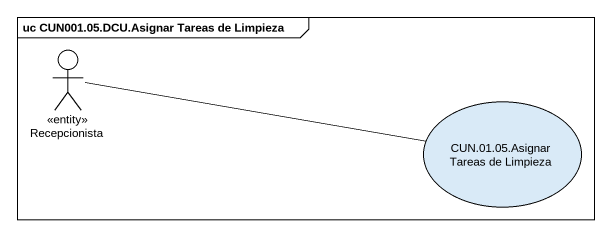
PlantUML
@startuml
mainframe uc CUN001.05.DCU.Asignar Tareas de Limpieza
actor Recepcionista <<entity>>
usecase "CUN.01.05.Asignar Tareas de Limpieza" as CUN_01_05_Asignar_Tareas_de
Recepcionista -right- CUN_01_05_Asignar_Tareas_de
@enduml
